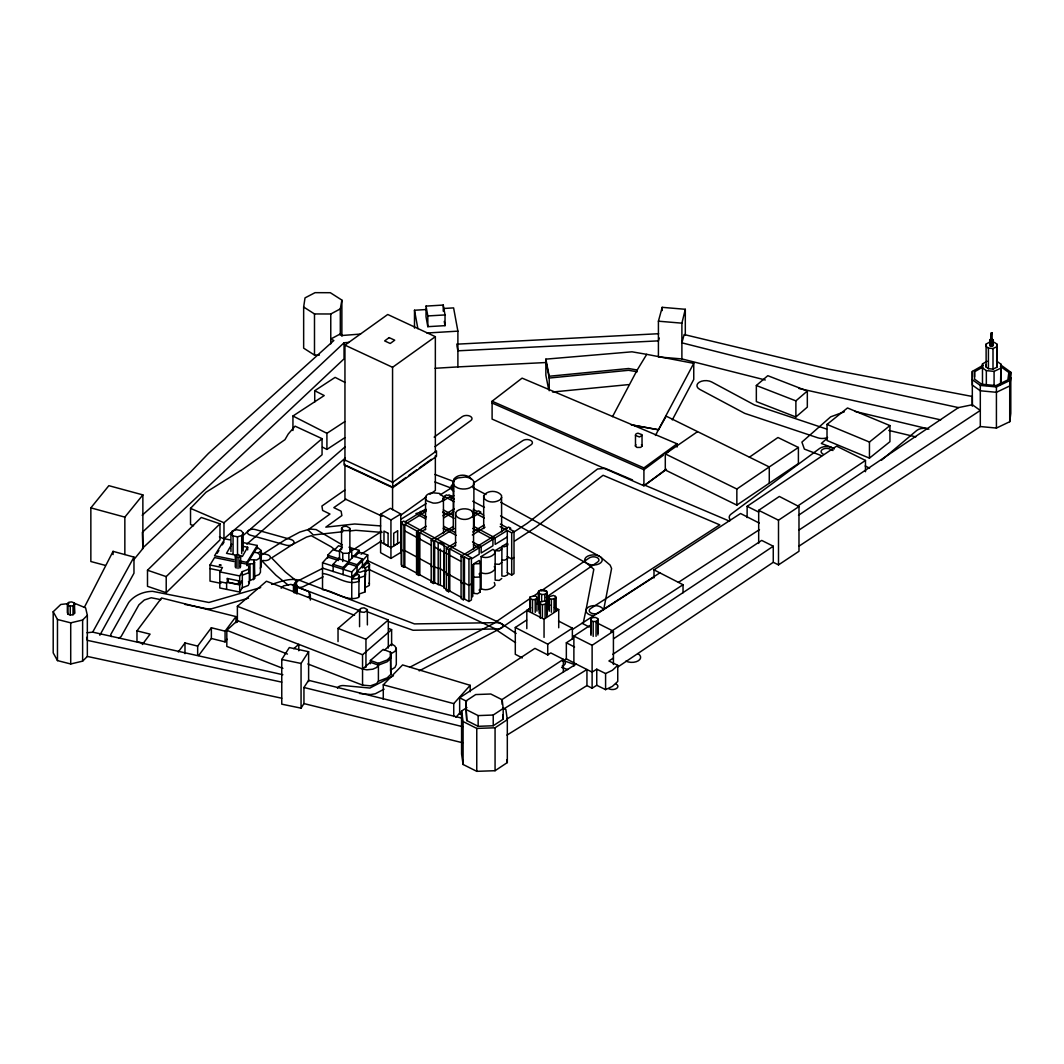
<?xml version="1.0" encoding="UTF-8"?>
<svg xmlns="http://www.w3.org/2000/svg" width="1064" height="1064" viewBox="0 0 1064 1064"><rect width="100%" height="100%" fill="white"/><g stroke="black" fill="none" stroke-linecap="round" stroke-linejoin="round"><path stroke-width="1.5" d="M635.487 435.522L635.514 434.711A3.192 1.835 0 0 1 638.041 433.221L642.004 434.671L642.058 446.109L640.688 447.399L636.977 447.439L635.487 446.242L635.487 435.522L639.504 436.972L642.058 435.376M635.487 446.242L635.514 445.444A3.192 1.835 0 0 1 635.939 444.792M991.981 332.779C991.116 331.569 991.063 341.158 991.967 340.081M989.946 339.602L990.677 340.839L993.297 339.988L991.901 338.99L989.946 339.602L989.919 345.667L990.677 346.199L993.297 345.348L993.297 339.988M989.919 345.667L989.946 344.975M296.949 594.058L297.016 585.306L296.284 584.735L293.478 585.533L293.478 591.97M798.771 546.298L980.303 426.544L996.423 428.061L1009.723 421.716L1009.723 380.593L1010.8 372.24L1001.357 365.378M1010.8 377.6L1009.723 385.953L996.423 392.297L980.303 390.781L972.336 385.088L972.297 371.429L983.016 365.311M1009.723 421.716L1010.8 413.364L1010.8 372.24M362.438 567.937L367.745 562.125L369.487 564.266L369.301 565.755L365.165 567.91M369.487 564.266L369.301 585.426L365.165 587.581M986.115 364.673L986.129 367.04L988.416 368.663L993.005 369.102L996.822 367.293L997.141 344.31L994.428 342.369M996.822 367.293L997.141 344.31M1000.413 366.375L1008.845 372.48L1007.861 379.928L995.997 385.58L981.673 384.224L974.571 379.156L974.544 371.775L982.604 367.173M1000.493 384.756L1001.038 364.274L996.476 360.975M319.386 355.083L314.492 355.083L303.652 348.154L303.652 307.017L305.022 297.88L315.064 292.667L330.319 292.706L341.877 300.088L341.877 336.277M340.307 335.227L340.307 308.906L341.877 300.088M585.985 610.084L593.818 569.253L586.224 562.816A8.765 5.054 0 0 1 592.222 554.969A8.765 5.054 0 0 1 601.798 561.526A8.765 5.054 0 0 1 587.368 563.601L500.559 515.894M603.7 609.619L611.587 568.509L610.124 565.104L600.708 557.124M658.417 356.959L658.417 321.195L662.194 307.336L685.309 309.292L681.891 323.163L681.891 358.927L765.282 379.981M583.245 622.932L585.998 610.031M659.161 337.966L658.417 340.866L457.892 350.814L456.895 345.507M360.044 593.712L364.912 591.996L365.524 568.642L362.438 566.141L362.438 558.986L351.652 555.501M365.524 574.015L364.912 575.903L360.044 577.619M364.912 591.996L365.524 568.642M501.756 562.377L499.282 564.332L495.159 564.053M501.756 578.47L499.282 580.425L495.159 580.146L495.159 550.647L500.492 547.362L501.756 548.957L499.282 550.926L495.159 550.647M384.224 650.317L391.618 643.933L394.744 645.901L396.3 648.375L394.983 651.341L390.568 654.001L390.874 658.244L387.19 661.768L378.412 665.12L370.378 662.26L362.545 669.03L237.378 620.605L226.818 630.327L226.818 646.42L282.904 668.378M239.626 562.696L246.875 564.173L249.335 567.046L248.245 569.36L242.313 571.634L239.693 575.943L239.693 592.036L219.809 587.98L219.809 571.887L222.456 567.564L210.007 565.011L210.007 581.104L220.9 583.338M249.335 567.046L249.335 583.139L248.245 585.453L242.313 587.727L239.693 592.036M359.499 576.316L357.531 578.617L351.758 579.149L357.025 573.656L359.034 574.879L358.861 597.33C347.103 602.41 334.402 590.826 322.525 589.576L322.525 562.75L327.725 557.017L338.525 560.515M84.349 607.358L113.063 551.352L133.971 557.097L133.971 573.19L99.83 635.248M612.518 416.649L637.203 370.006L646.726 354.352L693.755 363.343L693.755 379.436L672.315 419.881M655.437 435.455L693.755 363.343M87.035 632.748L92.688 632.136L133.971 557.097M241.701 553.613L241.701 535.591L243.164 533.024L241.036 530.59L236.58 529.739L232.418 530.963L230.941 533.516L230.941 551.551M658.523 429.789L631.152 424.815L658.496 429.776L666.21 416.17L769.272 466.95L798.399 447.452L777.944 437.504L749.389 457.188M231.779 544.183L226.512 553.333L236.048 555.169M242.898 546.311L247.659 547.229L242.406 556.379L239.227 555.767M249.628 559.664L254.176 552.229L258.286 553.001L260.454 556.166L259.111 558.44L256.584 560.01L249.628 559.664L246.875 564.173L253.485 563.627L254.562 562.43L253.99 560.462L254.562 578.523L249.96 580.572L249.96 564.479M501.676 497.42L500.413 499.508C495.625 502.993 487.379 503.086 483.774 497.899L483.694 495.758C487.312 489.959 497.659 489.999 501.543 495.518L501.676 531.84M443.542 498.577L442.278 500.652A9.137 5.28 0 0 1 433.061 503.073L427.143 500.945L425.627 499.069L425.56 496.941A9.057 5.227 0 0 1 432.423 492.752L439.339 493.403L443.409 496.675L443.542 532.998M246.875 565.636L246.875 562.391L257.235 545.46L242.659 542.48M242.313 580.572L239.693 584.881L226.619 582.221L226.619 589.376M217.149 553.333L218.878 550.514M222.323 544.861L224.052 542.042M210.007 565.011L214.556 557.563L233.827 561.513M254.176 552.229L257.235 547.242L261.279 550.593L261.279 566.686L260.294 568.149M461.816 718.12L308.613 680.322L303.945 687.49L303.945 703.583L301.059 708.145L281.76 704.169L281.76 659.467L289.315 647.55L308.613 651.713L308.613 681.519M239.865 568.07L240.544 555.834L237.817 554.357L235.277 555.953L235.277 567.072M367.386 610.43L364.314 612.345L361.321 612.026A3.791 2.195 0 0 1 359.579 609.659L361.241 608.196L364.101 607.837L367.306 609.606L367.386 624.914M473.972 483.827L472.483 486.221L469.729 487.897A10.494 6.065 0 0 1 458.012 488.097L455.06 486.461A10.321 5.958 0 0 1 454.754 479.744L457.733 477.975L465.261 477.018A10.494 6.065 0 0 1 473.866 481.646L473.972 530.963M301.059 708.145L301.059 663.444L308.613 651.713M471.871 510.973L473.56 514.83C470.195 520.894 459.369 520.868 455.645 515.215L455.565 513.074L456.802 511.252A9.164 5.293 0 0 1 471.924 510.999M341.557 528.156L343.339 526.6L346.372 526.215L349.777 528.09A4.07 2.354 0 0 1 348.127 530.59L343.446 530.657L341.557 528.156L341.557 549.569M261.279 550.593L258.286 553.001M453.716 512.263L453.716 479.478C457.374 473.759 467.814 473.759 471.552 479.399M142.323 644.518L150.09 634.131L136.977 630.859L136.977 641.592L144.252 643.401M178.26 651.979L184.99 642.935L197.665 646.101L211.364 627.747L225.076 631.178L235.982 616.588L161.555 597.981L136.977 630.859M198.649 655.517L211.364 638.48L211.364 627.747M211.364 638.48L225.076 641.898L227.058 639.251M378.412 665.12L376.563 667.514L372.786 669.203L366.854 669.828L362.545 669.03M370.378 663.723L370.378 660.478L383.213 649.399L390.568 652.205L390.874 674.337L387.19 677.861L378.412 681.213L376.563 683.607L370.498 685.828L362.545 685.123L307.895 663.976M105.136 565.33L90.852 561.526L90.852 507.874L108.847 485.676L142.869 494.893L142.869 548.545L133.851 559.651M124.847 554.504L124.847 517.117L142.869 494.893M472.004 567.511L472.948 566.434L472.137 564.784L472.137 594.297L472.948 595.946L472.004 597.024M472.004 580.931L472.948 579.853L472.137 578.204L473.666 577.273L479.133 577.06L480.25 575.943L479.172 573.882L481.154 572.671C485.796 574.813 492.047 573.19 495.066 569.094L494.334 566.394M453.743 716.498L453.743 703.623L470.195 685.322L402.591 664.933L383.279 684.83L383.279 699.314M455.937 717.269L460.326 712.401M354.871 556.725L359.14 552.149L367.745 554.969L351.758 571.993L351.758 598.819M367.745 560.329L351.758 577.353L322.525 568.11M339.522 558.534L339.522 550.341L342.409 547.229M333.138 571.501L333.138 564.346L339.483 557.496M348.859 561.42L348.859 553.227L351.745 550.115L349.591 548.12M343.127 574.666L343.127 567.511L359.14 550.367L348.992 547.215M322.525 562.75L343.127 569.307L348.473 563.587M357.025 575.159L357.025 564.705L362.438 558.986M327.725 558.095L327.725 555.235L333.152 549.529L339.323 551.524M193.555 525.776L190.523 524.459L190.523 508.366L205.977 492.273L242.659 469.344L284.979 439.632L288.251 434.006L295.06 426.159L322.06 438.661L322.06 454.754L223.972 538.836L219.41 536.881M334.229 550.194L338.538 545.739L341.531 546.67M281.162 588.219L283.463 585.892L290.938 584.389L293.997 585.626M68.894 603.527L60.781 604.472L53.2 611.734L57.469 619.474L70.716 622.852L82.62 620.019L87.341 615.311L85.612 607.863L73.762 602.969M53.2 611.734L53.2 652.87L57.469 660.598L70.716 663.976L82.62 661.143L87.341 656.435L87.341 615.311M473.666 563.854L479.172 560.475L479.997 561.433L479.133 563.654L473.666 563.854L473.666 593.366L472.137 594.297M480.25 562.537L480.25 592.036L477.43 593.779L473.666 593.366M166.21 592.701L166.21 576.608L219.969 523.834L201.269 517.476L147.497 570.224L147.497 586.317L166.21 592.701L219.969 539.927L219.969 523.834M390.874 656.461L387.19 659.986L378.412 663.324L370.378 660.478M243.443 535.232L344.922 446.986M246.848 544.169L345.281 458.065M348.939 342.369L344.044 342.768L142.363 532.306L142.869 548.545M142.363 548.399L344.044 358.861L344.044 342.768M613.423 658.044L608.914 660.97L617.745 665.332L612.412 670.28L605.589 673.539L596.758 669.189L592.116 672.116L573.882 662.912M142.177 515.255L190.855 471.738L208.491 453.384L333.857 340.493L330.771 339.03L340.307 333.936L342.555 335.453L360.536 334.069M308.254 597.263L310.342 595.401L309.265 591.85L297.055 586.876M67.351 603.594L67.91 605.19L70.264 606.094L73.03 605.762L74.56 604.418L74.001 602.836L71.66 601.918L68.907 602.237L67.351 603.594L67.351 612.532L67.91 614.128L70.264 615.032L73.03 614.713L74.56 613.356L74.56 604.418M827.233 438.288L821.328 443.462L831.41 447.332M365.95 667.327L365.95 639.278L388.307 619.966L366.694 611.534M362.545 685.123L362.545 654.732L391.618 629.635L388.533 628.438M237.378 622.294L237.378 606.294L266.452 581.223L354.525 615.285M795.885 416.968L795.885 400.875L807.323 391.033L767.782 375.685L756.344 385.501L756.344 401.594L795.885 416.968L807.323 407.126L807.323 391.033M223.972 538.836L223.972 522.743L322.06 438.661M293.744 648.668L298.785 644.358L298.785 650.796M338.033 641.592L338.033 628.385L360.51 609.127M881.484 460.22L916.716 430.494A8.765 5.054 0 0 1 928.899 429.178M827.007 424.43L847.503 407.964L889.943 425.587L889.943 441.68L869.448 458.145L827.007 440.523L827.007 424.43L869.448 442.052L889.943 425.587M798.399 447.452L798.399 463.545L736.847 505.107L665.293 469.995L665.293 453.902L697.425 431.731M666.463 469.41L643.919 485.796L492.1 419.096L492.1 401.221L522.091 378.132L677.063 443.808L677.063 447.066M663.377 455.232L643.919 469.703L492.1 403.003M665.971 453.304L668.564 451.375M665.971 469.397L643.919 485.796L643.919 467.907L677.063 443.808M530.045 597.077L530.364 598.633L532.505 599.631L535.219 599.471L536.921 598.207L536.602 596.651L534.487 595.654L530.045 597.077L530.045 609.951M434.152 437.118L462.242 416.649A5.48 3.165 0 0 1 469.929 416.13A5.48 3.165 0 0 1 470.82 420.573L435.03 446.654M344.949 460.872L344.949 345.135L387.735 314.492L435.349 336.663L435.349 452.413M392.563 483.056L392.563 367.306L435.349 336.663M392.722 482.325L436.493 450.963L436.493 456.336L392.722 487.684L344.058 464.981L344.058 459.621L392.722 482.325L392.722 487.684M392.563 487.113L405.929 477.537M408.603 475.621L416.636 469.876M419.309 467.961L431.346 459.342M400.583 515.348L425.986 497.154M430.002 494.281L435.349 490.451L435.349 455.724M344.763 490.065L321.927 506.025L322.631 510.454L329.986 514.032L308.001 529.872L313.295 534.953L342.754 531.734M345.946 499.176L333.83 507.634L341.118 511.186L341.877 515.574L325.81 527.146L354.698 523.993L380.646 525.922M548.984 596.784L549.224 598.367L551.352 599.378L555.807 598.021L555.568 596.438L553.453 595.441L548.984 596.784L548.984 609.659M612.718 654.427L773.262 546.204L761.678 540.406L613.609 638.719M618.197 666.756L773.262 562.297L773.262 546.204M530.417 598.274L493.457 623.597L409.627 667.341M533.157 596.399L538.623 592.635M541.363 590.759L589.283 557.935A5.48 3.165 0 0 1 596.997 557.549A5.48 3.165 0 0 1 597.649 562.005L546.231 597.237M530.005 608.369L501.064 628.146L419.176 670.879M536.761 603.727L539.475 601.878M736.847 505.107L736.847 489.014L769.272 466.95L769.272 483.043M747.128 517.596L747.128 506.331L836.597 446.149L865.471 460.446L865.471 471.711M758.685 543.438L758.685 510.334L779.34 496.449L798.984 506.57L798.984 551.272L778.502 564.891L773.262 562.297M798 505.839L865.471 460.446M798.519 515.282L958.438 407.605L972.336 404.759L980.303 410.451L798.771 530.205M538.517 604.299L538.517 591.424L540.299 590.227L545.101 591.145M538.956 591.464L539.155 593.313L541.616 594.51L544.821 594.39L546.896 593.007L546.643 591.172L544.236 589.948L541.044 590.068L538.956 591.464L538.956 609.619M590.786 633.692L590.786 618.836L592.675 617.572L595.534 617.452L597.702 618.543L597.915 635.048M467.828 477.164L522.81 440.616A5.48 3.165 0 0 1 530.537 440.31A5.48 3.165 0 0 1 531.082 444.765L473.347 483.136M590.786 618.836L590.999 620.485L593.18 621.562L596.053 621.442L597.915 620.192M778.502 564.891L778.502 520.19L798.984 506.57M466.95 707.52L461.577 711.071L463.093 721.552L476.765 728.414L495.066 727.789L507.315 719.65L505.839 709.435L503.112 708.026M461.577 711.071L461.577 753.977L463.093 764.471L476.765 771.334L495.066 770.708L507.315 762.569L507.315 719.65M500.093 526.6L507.289 530.497L507.289 572.698L511.704 575.065L514.005 573.642L514.005 531.441L509.616 529.074L510.8 528.303L508.552 527.079L461.071 556.339L461.071 598.54L463.306 599.764L463.306 557.563L464.449 556.818L468.945 559.292L471.405 557.762L403.655 521.094L401.288 522.544L401.288 564.745M463.306 599.764L464.449 599.019L464.449 556.818M540.126 602.184L544.648 600.894L546.71 601.931L546.909 603.514L542.387 604.804L540.312 603.767L540.126 602.184L540.312 618.251M465.753 701.123L475.688 694.566L490.783 694.007L502.168 699.753L503.192 708.464L503.192 719.197L493.231 725.754L478.148 726.326L466.75 720.567L465.753 701.123L466.75 720.567M573.882 666.131L573.882 636.086L591.185 624.661M526.813 628.638L526.813 610.417L530.803 607.797M544.05 637.403L544.05 619.182L558.72 609.539L554.397 607.358M466.75 709.848L478.148 715.593L493.231 715.035L503.192 708.464M462.481 715.301L459.648 713.864L459.648 697.771L534.926 648.375L547.734 654.879L550.753 652.91L563.361 659.334L563.361 672.209M501.57 699.873L563.361 659.334M314.731 401.979L314.731 390.714L335.12 377.374L345.055 382.442M292.946 430.494L292.946 416.011L324.227 395.555L314.731 390.714M322.485 447.159L326.914 449.42L326.914 433.327L344.816 421.61M326.914 449.42L344.816 437.703M513.353 532.359L527.212 523.328L597.556 468.985L605.19 468.333L632.495 479.931M514.923 540.884L535.857 527.212L603.075 475.276L719.783 524.871L590.613 608.542A5.48 3.165 0 0 0 591.052 613.01A5.48 3.165 0 0 0 598.779 612.744L654.267 576.808M522.304 657.938L515.295 654.307L515.295 627.481L526.627 620.073M547.734 655.198L547.734 644.159L572.366 628.172L558.52 621.03M654.001 577.898L654.001 569.852L740.557 513.5L759.217 523.076M654.001 569.852L678.42 582.367L759.47 529.606M352.969 549.968L381.617 531.402M361.082 554.224L381.564 540.938M572.485 629.436L659.866 572.844M610.776 631.644L683.035 584.735L678.42 582.367M597.01 622.919L613.423 631.218L592.116 645.303L592.116 688.209L586.942 685.588L506.983 735.091M562.497 661.343L566.341 658.869L566.341 642.776L572.366 638.905M260.866 555.381L284.846 540.007L299.729 532.106L309.797 529.021L316.088 529.566L342.342 544.901M401.288 522.544L402.658 523.275L401.633 523.86L401.633 566.061L403.894 567.272L403.894 525.071L425.972 511.452M403.894 567.272L404.825 566.673L404.825 524.472L417.62 531.402L417.62 573.602L416.569 574.254L418.817 575.451L419.841 574.826L419.841 532.625L425.48 529.154M592.116 688.209L596.758 685.283L596.758 669.189M364.912 570.53L360.044 572.246L357.025 571.86M426.225 509.975L423.871 511.452L420.2 511.531L420.706 512.183L425.799 509.058M442.877 501.024L451.07 495.97L448.995 494.866L447.771 495.558L446.508 494.866L444.114 496.316L454.022 501.689M472.669 517.197L480.888 512.117L478.534 510.853L473.148 514.191M471.405 583.87L468.945 585.399L464.449 582.926L463.306 583.671L461.071 582.447M464.449 599.019L468.945 601.493L471.405 599.963L471.405 557.762M401.115 519.139L426.265 503.525M440.23 494.853L454.195 486.182M425.919 518.966L415.944 513.566L420.706 512.183M451.043 497.42L453.836 495.678M511.704 575.065L511.704 532.865L514.005 531.441M514.005 557.549L511.704 558.972L507.289 556.605A4.229 2.447 0 0 1 507.329 558.946L504.416 560.169L501.876 559.93M503.538 709.063L576.196 664.082M506.983 718.998L586.942 669.495L586.942 685.588M293.478 585.533L294.861 586.61L296.949 586.011M442.691 498.684L445.39 497.021M416.569 574.254L416.569 532.053L426.079 526.201M442.983 515.774L454.248 508.831M443.794 517.862L453.663 511.771M454.368 528.489L434.644 540.645L434.644 582.846L433.567 583.498L431.199 582.247L431.199 540.06L453.424 526.348M455.419 545.406L449.779 548.878L449.779 591.079L448.662 591.77L446.361 590.507L446.361 548.306L455.924 542.414M472.828 531.987L484.107 525.044M472.336 534.979L485.011 527.172M466.87 555.328L507.289 530.497L511.704 532.865M481.154 556.578L492.925 549.343L494.334 550.301L495.066 553.001C492.047 557.097 485.796 558.72 481.154 556.578L481.154 588.764L479.172 589.975L480.25 592.036M405.012 521.839L417.288 514.298M433.567 583.498L433.567 541.31L434.644 540.645L447.465 547.628M431.199 582.247L432.303 581.569M507.289 536.934L495.159 544.382L495.159 537.945L473.573 526.268M501.876 546.51L507.289 543.199A4.229 2.447 0 0 1 507.329 545.539L504.416 546.763L501.876 546.51L501.876 576.023L504.416 576.262L507.329 575.039A4.229 2.447 0 0 0 507.289 572.698M446.361 590.507L447.465 589.828L444.167 587.993L443.981 586.783L443.981 551.072M448.662 591.77L448.662 549.569L449.779 548.878L462.228 555.621M380.606 514.258L390.408 508.299L400.769 514.018L400.769 552.455L390.94 558.414L380.606 552.708L380.606 514.258L390.94 519.977L400.769 514.018M400.769 541.736L390.94 547.694L380.606 541.975M418.817 575.451L418.817 533.25L419.841 532.625L432.303 539.382M472.137 558.534L479.172 554.211L479.172 547.774L473.413 544.662M390.874 674.337L390.568 670.094L394.983 667.434L396.3 664.468L396.3 648.375M322.725 568.296L296.204 581.822A5.48 3.165 0 0 0 294.555 585.2M401.633 566.061L402.658 565.476M986.129 367.04L986.115 344.098L989.573 342.129M982.484 384.33L982.471 363.901L987.113 361.241M303.652 307.017L314.492 313.947L330.771 313.986L340.307 308.906M393.454 675.773L369.913 688.049L343.765 685.588A5.48 3.165 0 0 0 337.474 688.195M384.077 689.193L375.299 693.768L370.751 694.539L359.566 693.489M323.084 576.848L303.32 586.623A5.48 3.165 0 0 1 297.282 587.035L360.497 611.015M982.471 363.901L982.484 367.891L986.341 370.631L994.082 371.376L1000.493 368.317M972.336 379.728L980.303 385.421L996.423 386.937L1009.723 380.593M596.758 685.283L605.589 689.632L612.412 686.373L617.745 681.426L617.745 665.332M986.115 344.098L986.129 346.478L988.416 348.101L993.005 348.54L996.822 346.731M365.165 571.488L369.301 569.333L369.035 566.966M844.337 411.795L830.651 416.849L801.91 442.105L804.371 449.088L821.701 455.751M230.941 533.516L233.069 535.95L237.511 536.801L241.701 535.591M242.313 575.212L248.245 572.937L249.335 570.623L248.444 569.067M260.667 587.567L208.903 602.477L152.471 591.318C143.454 591.518 134.37 595.215 128.731 602.463L110.949 634.171A5.48 3.165 0 0 0 111.281 636.578M271.653 584.402C281.774 581.277 292.361 576.688 302.761 581.569L414.455 623.903L497.247 622.639L501.53 623.717L516.12 633.426M248.471 598.141L211.736 608.728L207.52 608.887L185.016 604.432M235.277 555.953L238.017 557.416L239.865 556.938M253.99 576.555L259.111 574.533L260.454 572.259L260.454 556.166M349.298 531.016L355.842 530.298L382.122 532.426M549.21 390.754L549.21 376.244L628.585 368.516L637.203 370.006M552.522 392.018L628.585 384.609M548.598 389.224L545.859 375.233L545.859 359.14L632.003 351.812L646.726 354.352M426.026 306.1L443.249 305.062L445.031 314.931L445.031 325.651L427.821 326.675L426.026 316.819L426.026 306.1L427.821 315.942L427.821 326.675M414.495 328.124L414.495 310.249L425.959 309.558M443.901 308.467L453.597 307.895L457.892 331.143L457.892 366.907L435.07 368.29M426.917 333.019L457.892 331.143M427.821 315.942L445.031 314.931M456.642 344.177L658.643 333.71M457.892 366.907L545.726 362.545M339.522 550.341L342.768 553.333L348.859 553.227M434.644 582.846L443.981 586.783M658.417 321.195L681.891 323.163M659.973 357.092L681.891 358.927M637.203 371.788L628.585 370.299L549.21 378.039L545.859 360.922M160.89 599.67L151.234 597.755L144.332 599.99L138.919 604.817L121.363 636.112A5.48 3.165 0 0 1 118.636 637.961M229.704 539.82L224.916 538.85L214.556 555.78L233.827 559.717M239.626 560.914L246.875 562.391M239.693 575.943L219.809 571.887M219.809 581.715L226.619 583.112M210.007 568.588L220.9 570.823M281.76 659.467L301.059 663.444M281.747 682.13L87.341 640.342L86.65 637.363M87.341 656.435L281.747 698.223M958.438 407.605L818.203 377.255L681.891 342.834L684.165 334.548L828.111 369.022L972.297 396.473L972.336 404.759M940.709 419.868L798.958 388.48M92.688 632.136L282.864 674.722M260.747 553.134L266.958 554.557A5.48 3.165 0 0 1 270.03 558.653A5.48 3.165 0 0 1 262.914 560.435M855.07 411.422L927.303 428.672M888.826 430.428L915.838 436.878M303.945 687.49L462.707 726.699M303.945 703.583L462.707 742.792M90.852 507.874L124.847 517.117M383.279 684.83L453.743 703.623M343.127 569.307L351.758 571.993M333.138 564.346L343.127 567.511M322.525 573.483C334.402 574.733 347.103 586.317 358.861 581.237L359.034 578.444M327.725 555.235L357.025 564.705M347.768 563.508L357.025 566.5M826.648 429.058L754.363 404.892L711.656 381.963A8.765 5.054 0 0 0 699.274 382.229A8.765 5.054 0 0 0 699.726 389.371L744.72 413.364L817.87 437.823A8.765 5.054 0 0 0 827.593 437.464M147.497 570.224L166.21 576.608M562.896 660.318L573.616 664.269M561.593 667.341L567.724 669.602M434.91 474.424L453.357 481.354M434.91 481.965L453.517 488.948M388.28 621.536L413.032 630.247L494.959 628.997L515.521 642.683M237.378 606.294L362.545 654.732M756.344 385.501L795.885 400.875M338.033 628.385L365.95 639.278M226.818 630.327L287.453 654.067M481.154 588.764C485.796 590.906 492.047 589.283 495.066 585.187L494.334 582.487M643.122 484.453L729.598 521.187M190.523 508.366L223.972 522.743M492.1 401.221L643.919 467.907M344.949 345.135L392.563 367.306M346.438 465.633L391.073 486.421M382.149 516.24L344.949 498.91L344.949 464.183M367.147 560.449L500.851 623.344A5.48 3.165 0 0 1 501.649 627.787A5.48 3.165 0 0 1 493.935 628.239L369.235 569.586M832.979 450.524L830.053 449.114A5.48 3.165 0 0 0 822.339 449.513A5.48 3.165 0 0 0 823.044 453.969M865.192 465.992L869.581 468.107M665.293 453.902L736.847 489.014M758.685 510.334L778.502 520.19M747.128 506.331L758.672 512.063M545.752 602.982L550.075 605.163M573.882 636.086L592.116 645.303M526.813 610.417L544.05 619.182M547.734 644.159L515.295 627.481M459.648 697.771L466.71 701.362M292.946 416.011L326.914 433.327M566.341 642.776L574.573 647.032M566.341 658.869L574.573 663.125M582.061 623.265L589.296 627.015M472.828 487.591L486.035 494.547M500.705 502.274L599.564 556.339M472.735 501.237L484.453 507.408M431.199 540.06L433.567 541.31M431.199 566.154L440.35 568.708L447.465 573.735L446.361 574.414L448.662 575.677L449.779 574.986L460.845 580.984M401.633 523.86L403.894 525.071M416.569 532.053L418.817 533.25M401.633 549.968L403.894 551.179L404.825 550.58L417.62 557.509L416.569 558.161L418.817 559.358L419.841 558.733L430.92 564.731M500.413 524.087L507.329 527.837M472.735 511.811L484.253 518.035M443.342 509.922L453.41 515.375M442.571 512.05L454.075 518.288M472.775 528.422L492.925 539.328L492.925 545.766L481.154 553.001L481.154 546.563L472.509 541.895M419.256 513.074L426.451 516.971M443.728 526.321L455.246 532.545M443.196 528.316L456.137 535.312M404.825 530.909L417.62 537.839M419.841 539.062L430.92 545.061M449.779 555.315L460.845 561.313M404.825 566.673L417.62 573.602M419.841 574.826L430.92 580.824M449.779 591.079L460.845 597.077M449.926 496.689L454.182 499.003M473.227 509.324L477.364 511.584M434.644 547.082L447.465 554.065M461.071 556.339L463.306 557.563M446.361 548.306L448.662 549.569M479.718 512.848L483.442 514.909L483.575 516.16M991.276 340.068L991.276 332.766M336.104 550.726L331.29 546.883L311.273 535.684L306.578 537.054L292.454 544.555L271.639 557.922L285.338 571.966L295.805 580.425A5.48 3.165 0 0 1 292.587 585.333M261.292 560.196L275.948 575.212L286.894 584.096A5.48 3.165 0 0 0 288.45 584.934M641.446 444.699L642.058 446.109M248.444 581.582L249.335 583.139M369.035 583.059L369.487 583.937M74.56 613.356L74.001 602.836M359.034 594.537L359.499 595.986M545.859 359.14L549.21 376.244M414.495 310.249L417.873 328.67M444.26 321.434L445.031 325.651M506.903 759.643L507.315 762.569M538.517 591.424L538.73 605.882M502.673 714.848L503.192 719.197M453.716 479.478L453.756 481.593M1008.845 372.48L1008.845 379.063M1001.038 364.274L1001.038 382.362M996.423 386.937L996.423 428.061M994.082 371.376L994.082 386.166M993.005 348.54L993.005 369.102M992.885 340.613L992.885 345.986M991.794 332.646L991.715 340.201M991.861 340.959L991.861 346.319M991.488 332.633L991.488 339.788M990.677 340.839L990.677 346.199M988.416 348.101L988.416 368.663M986.341 370.631L986.341 385.421M980.303 385.421L980.303 426.544M974.544 371.775L974.544 376.709M972.297 371.429L972.336 406.222M869.448 442.052L869.448 458.145M685.309 309.292L685.309 335.293M683.035 584.735L683.035 592.781M662.194 307.336L662.194 310.582M613.423 631.218L613.423 664.481M605.589 673.539L605.589 689.632M597.702 618.543L597.702 633.399M596.053 621.442L596.053 636.299M593.18 621.562L593.18 636.418M590.999 620.485L590.999 635.341M572.366 628.172L572.366 639.211M558.72 609.539L558.72 627.76M555.807 598.021L555.807 610.896M555.568 596.438L555.568 609.313M554.051 599.245L554.051 612.119M551.352 599.378L551.352 612.252M549.224 598.367L549.224 611.241M546.896 593.007L546.909 616.389M546.643 591.172L546.71 614.806M545.101 604.711L545.101 617.586M544.821 594.39L544.821 601M542.387 604.804L542.387 617.679M541.616 594.51L541.616 601.12M539.155 593.313L539.155 613.117M536.921 598.207L536.921 611.082M535.219 599.471L535.219 612.345M532.505 599.631L532.505 612.505M530.364 598.633L530.364 611.507M502.168 699.753L502.168 704.355M495.066 727.789L495.066 770.708M493.231 715.035L493.231 725.754M483.694 495.758L483.694 528.542M478.148 715.593L478.148 726.326M476.765 728.414L476.765 771.334M473.56 514.83L473.56 549.25M470.195 685.322L470.195 691.76M468.945 559.292L468.945 601.493M463.093 721.552L463.093 764.471M455.565 513.074L455.565 545.859M453.291 481.859L453.291 528.994M451.07 495.97L451.07 499.216M444.167 587.993L444.167 545.792L443.981 544.582L440.35 542.6L438.195 542.573L438.195 584.774M443.249 305.062L443.249 311.193M440.35 549.091L440.35 584.801M425.56 496.941L425.56 529.726M392.563 486.368L392.563 509.762M391.618 629.635L391.618 645.635M390.94 519.977L390.94 558.414M390.568 652.205L390.568 670.094M388.307 619.966L388.307 648.029M378.412 663.324L378.412 681.213M367.745 554.969L367.745 563.627M359.566 610.59L359.566 626.683M359.14 550.367L359.14 553.227M351.745 550.115L351.745 558.321M349.87 528.968L349.87 552.03M342.768 553.333L342.768 561.539M330.771 313.986L330.771 343.858M314.492 313.947L314.492 355.083M310.342 595.401L310.342 600.096M309.265 591.85L309.265 594.976M297.016 585.306L297.016 593.353M296.098 586.543L296.098 592.981M294.861 586.61L294.861 593.047M293.97 584.881L293.97 591.318M293.837 586.211L293.837 592.648M257.235 545.46L257.235 548.705M254.562 562.43L254.562 578.523M253.485 563.627L253.485 579.72M247.659 547.229L247.659 549.915M243.164 533.024L243.164 551.046M242.313 571.634L242.313 587.727M240.544 555.834L240.544 566.966M238.017 557.416L238.017 568.548M237.511 536.801L237.511 554.836M236.128 557.004L236.128 568.136M235.982 616.588L235.982 622.719M233.069 535.95L233.069 553.985M232.418 530.963L232.418 534.248M225.076 631.178L225.076 641.898M197.665 646.101L197.665 655.291M184.99 642.935L184.99 653.668M113.063 551.352L113.063 554.57M82.62 620.019L82.62 661.143M73.03 605.762L73.03 614.713M70.716 622.852L70.716 663.976M70.264 606.094L70.264 615.032M67.91 605.19L67.91 614.128M57.469 619.474L57.469 660.598M616.056 684.006A5.48 3.165 0 0 1 616.508 688.475A5.48 3.165 0 0 1 608.768 688.741M563.641 660.638A5.48 3.165 0 0 1 562.271 665.838M834.163 449.048A8.765 5.054 0 0 0 819.639 448.436L731.034 514.151A8.765 5.054 0 0 0 730.33 519.751M593.739 615.67A8.765 5.054 0 0 1 585.932 610.736A8.765 5.054 0 0 1 593.446 605.642A8.765 5.054 0 0 1 603.142 609.3M637.815 653.615A8.765 5.054 0 0 1 638.334 660.757A8.765 5.054 0 0 1 625.951 661.063M453.69 491.196A8.765 5.054 0 0 1 453.131 484.053M220.873 565.077L219.383 565.064L220.873 565.077M389.105 337.62L384.636 340.919L390.235 343.486L394.731 340.187L389.105 337.62M397.63 530.87L393.733 533.224L393.733 545.739L397.63 543.385L397.63 530.87M239.52 580.984L238.868 580.851L239.52 584.562L239.52 580.984M238.562 580.811L227.922 578.603L227.922 582.181L238.562 584.389L238.562 580.811M227.723 578.563L227.058 578.43L227.723 582.141L227.723 578.563M290.938 539.488L255.24 529.526A5.48 3.165 0 0 0 247.939 530.989A5.48 3.165 0 0 0 250.479 535.205L286.163 545.18A5.48 3.165 0 0 0 293.478 543.704A5.48 3.165 0 0 0 290.938 539.488M388.081 533.303L383.971 531.056L383.971 543.571L388.081 545.819L388.081 533.303"/></g></svg>
